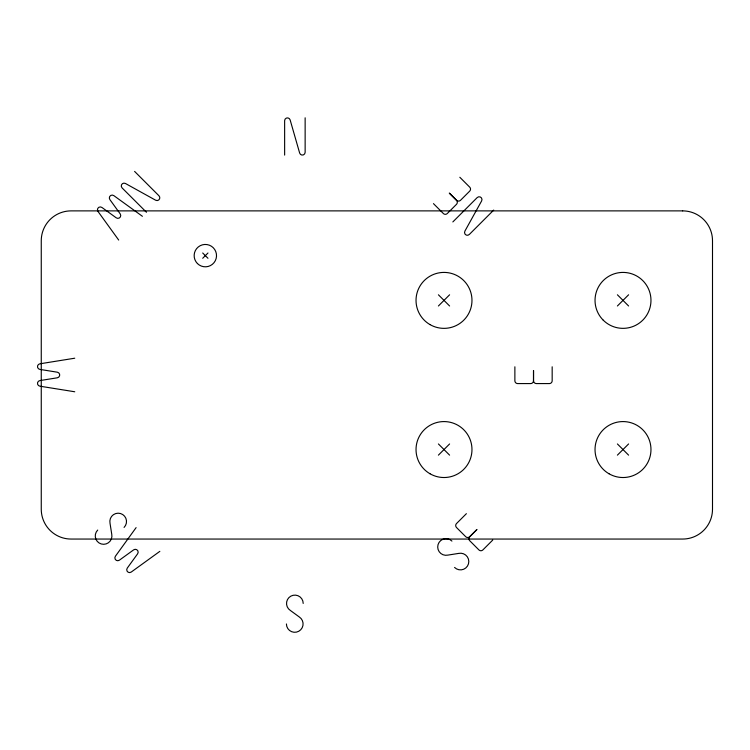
<?xml version="1.0" encoding="UTF-8"?>
<svg xmlns="http://www.w3.org/2000/svg" width="750" height="750" viewBox="0 0 750 750"><rect width="100%" height="100%" fill="white"/><g stroke="black" fill="none" stroke-linecap="round" stroke-linejoin="round"><path stroke-width="1.12" d="M136.106 527.625L115.406 556.238A2.831 2.831 0 0 0 119.362 560.194L133.669 549.844A2.831 2.831 0 0 1 137.625 553.8L127.266 568.106A2.831 2.831 0 0 0 131.222 572.062L159.844 551.353M202.697 258.272L207.975 252.994M452.841 221.934L477.225 197.55A2.803 2.803 0 0 1 481.631 200.925L464.916 231.084A2.794 2.794 0 0 0 469.322 234.459L493.706 210.075M438.412 305.981L449.597 294.788M438.412 455.147L449.597 443.953M617.409 305.981L628.594 294.788M466.397 513.666L456.516 523.556A2.794 2.794 0 0 0 456.516 527.512L465.703 536.7A2.794 2.794 0 0 0 469.659 536.7L476.953 529.491L469.744 536.784A2.794 2.794 0 0 0 469.744 540.741L478.922 549.928A2.794 2.794 0 0 0 482.878 549.928L492.769 540.037M617.409 455.147L628.594 443.953M74.756 358.209L39.881 363.806A2.831 2.831 0 0 0 39.881 369.403L57.319 372.197A2.831 2.831 0 0 1 57.319 377.794L39.881 380.587A2.831 2.831 0 0 0 39.881 386.184L74.756 391.772M142.416 216.309L113.803 195.609A2.831 2.831 0 0 0 109.847 199.556L120.197 213.872A2.831 2.831 0 0 1 116.241 217.828L101.934 207.469A2.831 2.831 0 0 0 97.978 211.425L118.688 240.047M617.409 294.788L628.594 305.981M459.825 177.263L469.716 187.153A2.794 2.794 0 0 1 469.716 191.1L460.528 200.287A2.794 2.794 0 0 1 456.572 200.287L449.278 193.078L456.488 200.372A2.794 2.794 0 0 1 456.488 204.328L447.3 213.516A2.794 2.794 0 0 1 443.344 213.516L433.463 203.625M617.409 443.953L628.594 455.147M438.412 294.788L449.597 305.981M438.412 443.953L449.597 455.147M134.597 171.412L158.991 195.806A2.794 2.794 0 0 1 155.616 200.203L125.447 183.488A2.803 2.803 0 0 0 122.072 187.894L146.466 212.278M202.697 252.994L207.975 258.272M552.169 366.797L552.169 380.784A2.794 2.794 0 0 1 549.366 383.578L536.372 383.578A2.794 2.794 0 0 1 533.578 380.784L533.522 370.528L533.456 380.784A2.794 2.794 0 0 1 530.662 383.578L517.669 383.578A2.794 2.794 0 0 1 514.875 380.784L514.875 366.797M305.138 117.806L305.138 152.306A2.794 2.794 0 0 1 299.644 153.028L290.128 119.887A2.803 2.803 0 0 0 284.634 120.609L284.634 155.1M124.069 527.428A8.334 8.334 0 0 0 120.506 513.525A8.334 8.334 0 0 0 110.034 523.341L111.731 534.159A8.334 8.334 0 0 1 101.259 543.966A8.334 8.334 0 0 1 97.706 530.062M451.931 541.078A8.334 8.334 0 0 0 438.038 544.641A8.334 8.334 0 0 0 447.844 555.112L458.663 553.406A8.334 8.334 0 0 1 468.469 563.878A8.334 8.334 0 0 1 454.566 567.441M303.197 603.441A8.334 8.334 0 0 0 290.85 596.138A8.334 8.334 0 0 0 290.381 610.472L299.231 616.922A8.334 8.334 0 0 1 298.762 631.266A8.334 8.334 0 0 1 286.416 623.953M682.669 210.881L71.091 210.881A29.831 29.831 0 0 0 41.259 240.722L41.259 509.212A29.831 29.831 0 0 0 71.091 539.053L682.669 539.053A29.831 29.831 0 0 0 712.5 509.212L712.5 240.722A29.831 29.831 0 0 0 682.669 210.881M197.428 263.541A11.184 11.184 0 0 0 216.141 258.534A11.184 11.184 0 0 0 202.444 244.828A11.184 11.184 0 0 0 197.428 263.541M603.225 320.156A27.966 27.966 0 0 0 650.016 307.622A27.966 27.966 0 0 0 615.759 273.366A27.966 27.966 0 0 0 603.225 320.156M430.022 473.775A27.966 27.966 0 0 0 471.975 449.55A27.966 27.966 0 0 0 430.022 425.325A27.966 27.966 0 0 0 430.022 473.775M609.019 473.775A27.966 27.966 0 0 0 650.972 449.55A27.966 27.966 0 0 0 609.019 425.325A27.966 27.966 0 0 0 609.019 473.775M430.022 324.609A27.966 27.966 0 0 0 471.975 300.384A27.966 27.966 0 0 0 430.022 276.159A27.966 27.966 0 0 0 430.022 324.609"/></g></svg>
